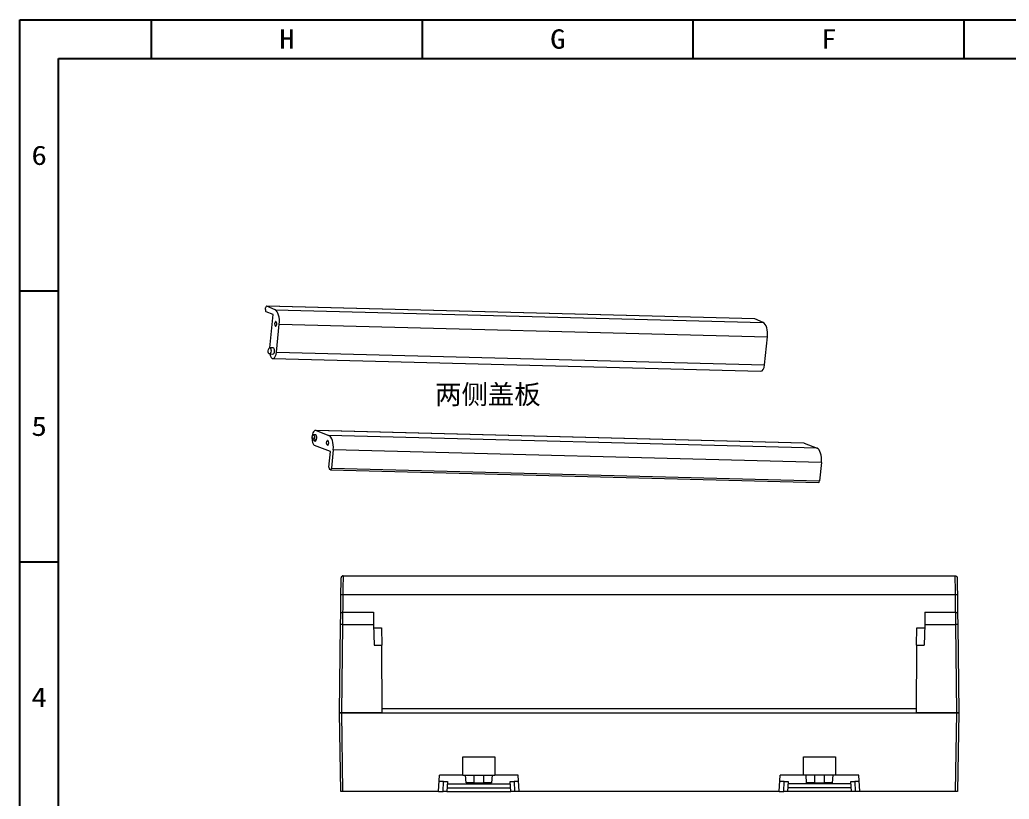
# Model space of a CAD drawing. Header units: millimetres. Extents: x -1091 to -497, y 1182 to 1602.
# Drawn here: x -1090.6 to -835, y 1400.7 to 1602.1 of the extents above; entities that cross this region are included whole.
import ezdxf
from ezdxf.enums import TextEntityAlignment as Align

# ---------------------------------------------------------------- set-up
doc = ezdxf.new("R2010")
doc.units = ezdxf.units.MM
doc.layers.add('1', color=7, linetype='Continuous', true_color=0xffffff)
doc.layers.add('50', color=7, linetype='Continuous', true_color=0xffffff)
doc.styles.get("Standard").update_dxf_attribs({"font": 'arial.ttf'})
doc.styles.add('TEXTSTYLE_0', font='txt', dxfattribs={"width": 0.8})

# ---------------------------------------------------------------- blocks, each defined once
blk = doc.blocks.new('SUN_6HWZ35TKK40GSGJE8VEUYAXIAKM')
at = {"color": 7, "linetype": 'Continuous'}
for p, q in [((-594, 420), (0, 420)), ((-594, 0), (-594, 420)), ((-560, 410), (-560, 420)), ((-490, 410), (-490, 420)), ((-420, 410), (-420, 420)), ((-350, 410), (-350, 420)), ((-584, 410), (-10, 410)), ((-584, 10), (-584, 410)), ((-594, 350), (-584, 350)), ((-594, 280), (-584, 280))]:
    blk.add_line(p, q, dxfattribs=at)
at = {"color": 2, "linetype": 'Continuous', "style": 'TEXTSTYLE_0', "width": 1.2}
for s, p, p2 in [('H', (-526.99, 412.53), (-522.99, 412.53)), ('G', (-456.99, 412.53), (-452.99, 412.53)), ('F', (-386.99, 412.53), (-382.99, 412.53)), ('6', (-590.99, 382.5), (-586.99, 382.5)), ('5', (-590.99, 312.5), (-586.99, 312.5)), ('4', (-590.99, 242.5), (-586.99, 242.5))]:
    blk.add_text(s, height=5, dxfattribs=at).set_placement(p, p2, align=Align.FIT)

msp = doc.modelspace()

# ---------------------------------------------------------------- linework, layer by layer
at = {"layer": '1', "color": 7, "linetype": 'Continuous', "lineweight": 13}
for p, q in [((-1007.74, 1445.9), (-1007.71, 1448.57)), ((-1007.21, 1449.06), (-1007.24, 1445.9)), ((-1007.21, 1449.06), (-999.25, 1449.06)), ((-999.25, 1449.06), (-999.2, 1445.9)), ((-856.79, 1449.06), (-856.84, 1445.9)), ((-856.79, 1449.06), (-848.83, 1449.06)), ((-848.8, 1445.9), (-848.83, 1449.06)), ((-848.33, 1448.57), (-848.3, 1445.9)), ((-1008.02, 1423.06), (-1007.74, 1445.9)), ((-1007.24, 1445.9), (-1007.52, 1423.06)), ((-1007.24, 1445.9), (-999.2, 1445.9)), ((-999.2, 1445.9), (-999.1, 1440.56)), ((-999.18, 1445.06), (-997.15, 1445.06)), ((-997.15, 1445.06), (-997.12, 1440.56)), ((-858.92, 1440.56), (-858.9, 1445.06)), ((-858.9, 1445.06), (-856.86, 1445.06)), ((-856.84, 1445.9), (-856.94, 1440.56)), ((-856.84, 1445.9), (-848.8, 1445.9)), ((-848.52, 1423.06), (-848.8, 1445.9)), ((-848.3, 1445.9), (-848.02, 1423.06)), ((-999.1, 1440.56), (-997.12, 1440.56)), ((-997.03, 1423.06), (-997.12, 1440.56)), ((-858.92, 1440.56), (-859.01, 1423.06)), ((-858.92, 1440.56), (-856.94, 1440.56)), ((-1007.7, 1402.76), (-1008.02, 1423.06)), ((-1007.52, 1423.06), (-1008.02, 1423.06)), ((-1008.02, 1423.06), (-1007.52, 1423.06)), ((-997.03, 1423.06), (-1007.52, 1423.06)), ((-1007.52, 1423.06), (-1007.2, 1402.76)), ((-1007.52, 1423.06), (-848.52, 1423.06)), ((-848.52, 1423.06), (-859.01, 1423.06)), ((-848.84, 1402.76), (-848.52, 1423.06)), ((-848.02, 1423.06), (-848.52, 1423.06)), ((-848.52, 1423.06), (-848.02, 1423.06)), ((-848.02, 1423.06), (-848.34, 1402.76)), ((-976.12, 1411.72), (-967.92, 1411.72)), ((-976.12, 1406.96), (-976.12, 1411.72)), ((-967.92, 1411.72), (-967.92, 1406.96)), ((-888.12, 1411.72), (-879.92, 1411.72)), ((-888.12, 1406.96), (-888.12, 1411.72)), ((-879.92, 1411.72), (-879.92, 1406.96)), ((-982.43, 1402.76), (-982.21, 1406.96)), ((-976.12, 1406.96), (-982.21, 1406.96)), ((-976.12, 1406.96), (-967.92, 1406.96)), ((-975.33, 1404.96), (-975.44, 1406.96)), ((-973.32, 1406.96), (-973.32, 1404.96)), ((-970.72, 1404.96), (-970.72, 1406.96)), ((-968.61, 1406.96), (-968.71, 1404.96)), ((-961.83, 1406.96), (-967.92, 1406.96)), ((-961.61, 1402.76), (-961.83, 1406.96)), ((-894.43, 1402.76), (-894.21, 1406.96)), ((-888.12, 1406.96), (-894.21, 1406.96)), ((-879.92, 1406.96), (-888.12, 1406.96)), ((-887.33, 1404.96), (-887.44, 1406.96)), ((-885.32, 1406.96), (-885.32, 1404.96)), ((-882.72, 1404.96), (-882.72, 1406.96)), ((-880.61, 1406.96), (-880.71, 1404.96)), ((-873.83, 1406.96), (-879.92, 1406.96)), ((-873.61, 1402.76), (-873.83, 1406.96)), ((-981.12, 1405.36), (-982.29, 1405.36)), ((-981.26, 1402.76), (-981.12, 1405.36)), ((-981.12, 1405.36), (-980.12, 1405.36)), ((-980.12, 1405.36), (-980.26, 1402.76)), ((-980.21, 1403.71), (-963.83, 1403.71)), ((-980.15, 1404.76), (-963.89, 1404.76)), ((-973.32, 1404.96), (-975.33, 1404.96)), ((-973.32, 1404.96), (-970.72, 1404.96)), ((-968.71, 1404.96), (-970.72, 1404.96)), ((-963.79, 1402.76), (-963.92, 1405.36)), ((-963.92, 1405.36), (-962.92, 1405.36)), ((-962.92, 1405.36), (-962.79, 1402.76)), ((-961.75, 1405.36), (-962.92, 1405.36)), ((-893.12, 1405.36), (-894.29, 1405.36)), ((-893.26, 1402.76), (-893.12, 1405.36)), ((-893.12, 1405.36), (-892.12, 1405.36)), ((-892.12, 1405.36), (-892.26, 1402.76)), ((-875.83, 1403.71), (-892.21, 1403.71)), ((-875.89, 1404.76), (-892.15, 1404.76)), ((-885.32, 1404.96), (-887.33, 1404.96)), ((-885.32, 1404.96), (-882.72, 1404.96)), ((-880.71, 1404.96), (-882.72, 1404.96)), ((-875.79, 1402.76), (-875.92, 1405.36)), ((-875.92, 1405.36), (-874.92, 1405.36)), ((-874.92, 1405.36), (-874.79, 1402.76)), ((-873.75, 1405.36), (-874.92, 1405.36)), ((-1007.2, 1402.76), (-1007.7, 1402.76)), ((-982.43, 1402.76), (-1007.2, 1402.76)), ((-982.43, 1402.76), (-981.26, 1402.76)), ((-980.26, 1402.76), (-981.26, 1402.76)), ((-980.26, 1402.76), (-963.79, 1402.76)), ((-962.79, 1402.76), (-963.79, 1402.76)), ((-961.61, 1402.76), (-962.79, 1402.76)), ((-894.43, 1402.76), (-961.61, 1402.76)), ((-894.43, 1402.76), (-893.26, 1402.76)), ((-892.26, 1402.76), (-893.26, 1402.76)), ((-875.79, 1402.76), (-892.26, 1402.76)), ((-874.79, 1402.76), (-875.79, 1402.76)), ((-873.61, 1402.76), (-874.79, 1402.76)), ((-848.84, 1402.76), (-873.61, 1402.76)), ((-848.34, 1402.76), (-848.84, 1402.76))]:
    msp.add_line(p, q, dxfattribs=at)
msp.add_arc((-1007.09, 1457.96), 0.5, 90, 179.3, dxfattribs=at)
at = {"layer": '1', "color": 7, "linetype": 'Continuous', "lineweight": 13, "extrusion": (0, 0, -1)}
for centre, start, end in [((848.95, 1457.96), 90, 179.3), ((1007.21, 1448.56), 0.7, 90), ((848.83, 1448.56), 90, 179.3)]:
    msp.add_arc(centre, 0.5, start, end, dxfattribs=at)
at = {"layer": '1', "color": 7, "linetype": 'Continuous', "lineweight": 13}
for centre, major_axis, ratio, start_param, end_param in [((-1007.15, 1453.51), (0.5, -0.006), 0.010471, 1.570924, 3.141593), ((-848.89, 1453.51), (-0.5, -0.006), 0.010471, 3.141593, 4.712261), ((-1007.24, 1445.9), (-0.5, 0.006), 0.013589, 4.712555, 6.283185), ((-848.8, 1445.9), (-0.5, -0.006), 0.013589, 3.141593, 4.712223)]:
    msp.add_ellipse(centre, major_axis=major_axis, ratio=ratio, start_param=start_param, end_param=end_param, dxfattribs=at)
for points, knots in [([(-1007.65, 1453.51), (-1007.65, 1453.81), (-1007.64, 1454.1), (-1007.64, 1454.67), (-1007.63, 1454.95), (-1007.63, 1455.49), (-1007.62, 1455.75), (-1007.62, 1456.23), (-1007.61, 1456.46), (-1007.61, 1456.87), (-1007.61, 1457.06), (-1007.6, 1457.38), (-1007.6, 1457.52), (-1007.6, 1457.74), (-1007.6, 1457.82), (-1007.6, 1457.94), (-1007.59, 1457.97), (-1007.59, 1457.97)], [0, 0, 0, 0, 0.125, 0.125, 0.25, 0.25, 0.375, 0.375, 0.5, 0.5, 0.625, 0.625, 0.75, 0.75, 0.875, 0.875, 1, 1, 1, 1]), ([(-1007.09, 1458.46), (-1007.09, 1458.46), (-1007.1, 1458.43), (-1007.1, 1458.3), (-1007.1, 1458.21), (-1007.1, 1458.02), (-1007.1, 1457.95), (-1007.1, 1457.8), (-1007.1, 1457.72), (-1007.11, 1457.45), (-1007.11, 1457.25), (-1007.11, 1456.79), (-1007.12, 1456.54), (-1007.12, 1455.99), (-1007.13, 1455.71), (-1007.13, 1455.11), (-1007.14, 1454.8), (-1007.14, 1454.16), (-1007.15, 1453.84), (-1007.15, 1453.51)], [0, 0, 0, 0, 0.125, 0.125, 0.25, 0.25, 0.3125, 0.3125, 0.375, 0.375, 0.5, 0.5, 0.625, 0.625, 0.75, 0.75, 0.875, 0.875, 1, 1, 1, 1]), ([(-848.89, 1453.51), (-848.9, 1453.84), (-848.9, 1454.17), (-848.91, 1454.8), (-848.91, 1455.11), (-848.92, 1455.56), (-848.92, 1455.71), (-848.92, 1455.99), (-848.92, 1456.13), (-848.93, 1456.53), (-848.93, 1456.78), (-848.93, 1457.24), (-848.94, 1457.45), (-848.94, 1457.81), (-848.94, 1457.96), (-848.94, 1458.21), (-848.95, 1458.3), (-848.95, 1458.43), (-848.95, 1458.46), (-848.95, 1458.46)], [0, 0, 0, 0, 0.125038, 0.125038, 0.250075, 0.250075, 0.312594, 0.312594, 0.375113, 0.375113, 0.500151, 0.500151, 0.625188, 0.625188, 0.750226, 0.750226, 0.875263, 0.875263, 1, 1, 1, 1]), ([(-848.45, 1457.97), (-848.45, 1457.97), (-848.45, 1457.94), (-848.45, 1457.82), (-848.45, 1457.74), (-848.44, 1457.52), (-848.44, 1457.38), (-848.44, 1457.05), (-848.43, 1456.87), (-848.43, 1456.45), (-848.43, 1456.23), (-848.42, 1455.75), (-848.42, 1455.49), (-848.41, 1454.95), (-848.41, 1454.67), (-848.4, 1454.1), (-848.4, 1453.81), (-848.39, 1453.51)], [0, 0, 0, 0, 0.125, 0.125, 0.25, 0.25, 0.375, 0.375, 0.5, 0.5, 0.625, 0.625, 0.75, 0.75, 0.875, 0.875, 1, 1, 1, 1]), ([(-1007.71, 1448.57), (-1007.71, 1448.9), (-1007.7, 1449.23), (-1007.68, 1450.88), (-1007.67, 1452.2), (-1007.65, 1453.51)], [0, 0, 0, 0, 0.202112, 0.202112, 1, 1, 1, 1]), ([(-1007.15, 1453.51), (-1007.15, 1453.18), (-1007.16, 1452.85), (-1007.18, 1451.36), (-1007.19, 1450.21), (-1007.2, 1449.06)], [0, 0, 0, 0, 0.224571, 0.224571, 1, 1, 1, 1]), ([(-848.89, 1453.51), (-853.67, 1453.51), (-858.44, 1453.51), (-868.64, 1453.51), (-874.07, 1453.51), (-911.85, 1453.51), (-944.19, 1453.51), (-981.97, 1453.51), (-987.4, 1453.51), (-997.6, 1453.51), (-1002.37, 1453.51), (-1007.15, 1453.51)], [0, 0, 0, 0, 0.090508, 0.090508, 0.193403, 0.193403, 0.806597, 0.806597, 0.909492, 0.909492, 1, 1, 1, 1]), ([(-848.84, 1449.06), (-848.84, 1449.39), (-848.85, 1449.73), (-848.87, 1451.21), (-848.88, 1452.36), (-848.89, 1453.51)], [0, 0, 0, 0, 0.224571, 0.224571, 1, 1, 1, 1]), ([(-848.39, 1453.51), (-848.39, 1453.18), (-848.39, 1452.85), (-848.37, 1451.2), (-848.35, 1449.88), (-848.33, 1448.57)], [0, 0, 0, 0, 0.202112, 0.202112, 1, 1, 1, 1]), ([(-997.04, 1424.16), (-995.63, 1424.16), (-994.23, 1424.16), (-987.4, 1424.16), (-981.97, 1424.16), (-944.19, 1424.16), (-911.85, 1424.16), (-874.07, 1424.16), (-868.64, 1424.16), (-861.81, 1424.16), (-860.41, 1424.16), (-859.01, 1424.16)], [0, 0, 0, 0, 0.0305, 0.0305, 0.148473, 0.148473, 0.851527, 0.851527, 0.9695, 0.9695, 1, 1, 1, 1])]:
    msp.add_open_spline(points, degree=3, knots=knots, dxfattribs=at)
msp.add_open_spline([(-1007.09, 1458.46), (-954.38, 1458.46), (-901.66, 1458.46), (-848.95, 1458.46)], degree=3, dxfattribs=at)
at = {"layer": '50', "color": 7, "linetype": 'Continuous', "lineweight": 13}
for p, q in [((-1027.14, 1527.23), (-1027.09, 1527.69)), ((-1025.13, 1525.93), (-1026.96, 1526.65)), ((-900.75, 1524.83), (-1026.85, 1528.1)), ((-1024.65, 1527.16), (-1026.81, 1528.09)), ((-900.71, 1524.82), (-1026.81, 1528.09)), ((-1024.65, 1527.16), (-898.55, 1523.89)), ((-1026.01, 1517.37), (-1025.13, 1525.93)), ((-1024.31, 1516.2), (-1023.56, 1523.45)), ((-1023.56, 1523.45), (-897.46, 1520.19)), ((-898.55, 1523.89), (-900.71, 1524.82)), ((-898.21, 1512.94), (-897.46, 1520.19)), ((-1026.09, 1515.77), (-1025.2, 1515.75)), ((-1025.16, 1517.35), (-1026.05, 1517.37)), ((-1024.31, 1516.2), (-898.21, 1512.94)), ((-1025.23, 1514.6), (-899.13, 1511.33)), ((-888.09, 1492.76), (-1014.19, 1496.03)), ((-1014.05, 1496), (-1010.75, 1494.7)), ((-887.94, 1492.73), (-1014.05, 1496)), ((-1015.14, 1494.23), (-1014.42, 1493.95)), ((-1014.22, 1494.88), (-1014.76, 1494.89)), ((-1014.38, 1493.28), (-1014.27, 1493.28)), ((-1014.22, 1494.88), (-1014.22, 1494.88)), ((-884.64, 1491.43), (-1010.75, 1494.7)), ((-887.94, 1492.73), (-884.64, 1491.43)), ((-1010.33, 1490.54), (-1014.44, 1492.16)), ((-1010.74, 1486.5), (-1010.33, 1490.54)), ((-1009.63, 1491.03), (-1010.09, 1486.25)), ((-883.53, 1487.77), (-1009.63, 1491.03)), ((-883.53, 1487.77), (-883.99, 1482.99)), ((-1010.36, 1485.84), (-1010.57, 1485.92)), ((-1010.33, 1485.83), (-884.22, 1482.57)), ((-1010.09, 1486.25), (-883.99, 1482.99))]:
    msp.add_line(p, q, dxfattribs=at)
for centre in [(-1024.07, 1523.52), (-1010.67, 1492.81)]:
    msp.add_arc(centre, 0.75, 130.9815, 226.0506, dxfattribs=at)
for centre, major_axis, ratio, start_param, end_param in [((-1026.91, 1527.14), (-0.013, -0.5), 0.458495, 4.54683, 6.117626), ((-1026.87, 1527.6), (-0.013, -0.5), 0.458495, 2.960326, 4.54683), ((-1025, 1524.02), (-0.08, -3.2), 0.458495, 1.405237, 2.960326), ((-1024.47, 1523.54), (0.016, 0.6), 0.458495, 2.744342, 4.546831), ((-1024.47, 1523.54), (0.016, 0.6), 0.458495, 0, 0.397277), ((-1024.47, 1523.54), (0.016, 0.6), 0.458495, 4.546831, 6.283185), ((-900.76, 1524.33), (0.013, 0.5), 0.458495, 6.101918, 6.283201), ((-898.89, 1520.75), (-0.08, -3.2), 0.458495, 1.405237, 2.960326), ((-1025.18, 1516.55), (-0.05, -1.95), 0.458495, 5.135142, 7.688423), ((-1025.18, 1516.55), (0.021, 0.8), 0.458495, 3.141655, 6.28315), ((-899.08, 1513.28), (0.05, 1.95), 0.458495, 3.141557, 4.54683), ((-1014.24, 1494.08), (-0.05, -1.95), 0.458495, 2.976034, 4.617025), ((-1014.24, 1494.08), (-0.05, -1.95), 0.458495, 4.647803, 6.117626), ((-1014.78, 1494.09), (0.021, 0.8), 0.458495, 4.54683, 7.688423), ((-1014.78, 1494.09), (0.443, -0.801), 0.283126, 4.38198, 7.523573), ((-1014.24, 1494.08), (0.021, 0.8), 0.458495, 3.141754, 6.117628), ((-1014.24, 1494.08), (0.021, 0.8), 0.458495, 6.117625, 6.283185), ((-1011.06, 1492.82), (-0.016, -0.6), 0.458495, 2.976033, 3.538966), ((-1011.06, 1492.82), (-0.016, -0.6), 0.458495, 0, 2.976032), ((-1011.07, 1491.55), (0.08, 3.2), 0.458495, 4.562538, 6.117626), ((-888.14, 1490.81), (0.05, 1.95), 0.458495, 6.117626, 6.283198), ((-1011.06, 1492.82), (-0.016, -0.6), 0.458495, 5.885835, 6.283185), ((-884.97, 1488.28), (0.08, 3.2), 0.458495, 4.562538, 6.117626), ((-1010.52, 1486.42), (-0.013, -0.5), 0.458495, 4.54683, 6.117626), ((-1010.31, 1486.33), (-0.013, -0.5), 0.458495, 6.117626, 7.704131), ((-884.21, 1483.07), (0.013, 0.5), 0.458495, 3.141598, 4.562538)]:
    msp.add_ellipse(centre, major_axis=major_axis, ratio=ratio, start_param=start_param, end_param=end_param, dxfattribs=at)
msp.add_ellipse((-1026.07, 1516.57), major_axis=(0.021, 0.8), ratio=0.458495, dxfattribs=at)

# ---------------------------------------------------------------- block references
msp.add_blockref('SUN_6HWZ35TKK40GSGJE8VEUYAXIAKM', (-496.61, 1182.11))

# ---------------------------------------------------------------- texts
at = {"lineweight": 18, "insert": (-983.32, 1507.83), "char_height": 5, "width": 36.3542, "attachment_point": 1}
msp.add_mtext('{\\fSimSun|b0|i0|c134|p2;两侧盖板}', dxfattribs=at)

doc.saveas('drawing.dxf')
